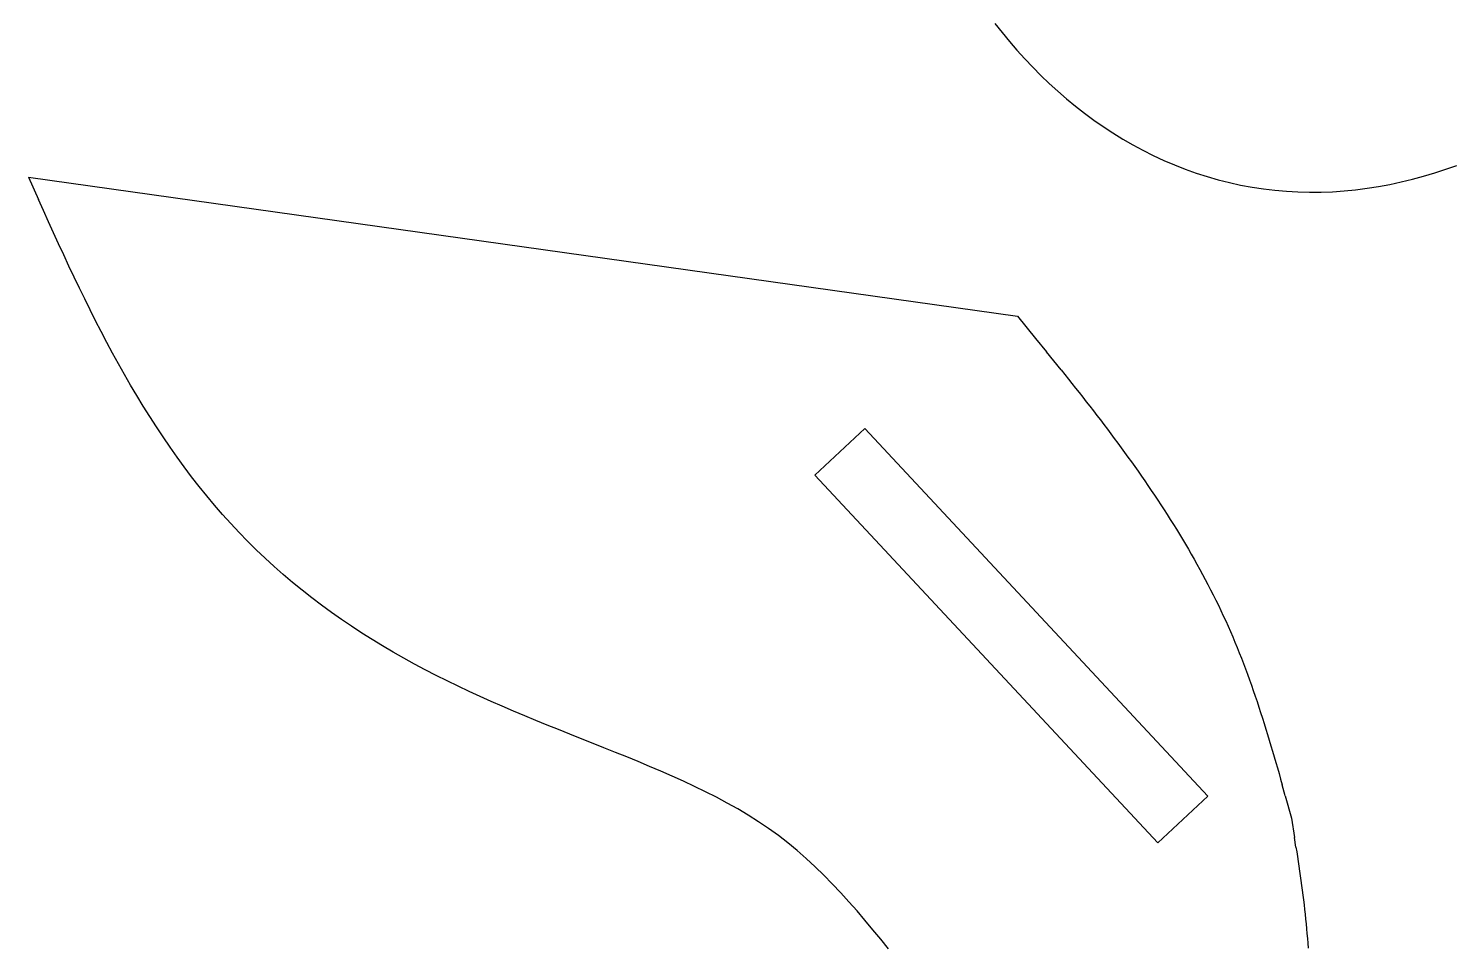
# Model space of a CAD drawing. Extents: x -3475 to 3475, y -2114 to 2114.
# Drawn here: x 424 to 1023, y -1382 to -997 of the extents above; entities that cross this region are included whole.
import ezdxf

# ---------------------------------------------------------------- set-up
doc = ezdxf.new("R2010")
doc.units = 0
doc.header["$MEASUREMENT"] = 0
doc.layers.get('0').update_dxf_attribs({"linetype": 'CONTINUOUS'})

msp = doc.modelspace()

# ---------------------------------------------------------------- linework, layer by layer
for p, q in [((829.93, -994.57), (832.94, -998.39)), ((832.94, -998.39), (836.04, -1002.13)), ((836.04, -1002.13), (839.22, -1005.81)), ((839.22, -1005.81), (842.48, -1009.42)), ((842.48, -1009.42), (845.83, -1012.94)), ((845.83, -1012.94), (849.25, -1016.39)), ((849.25, -1016.39), (852.76, -1019.75)), ((852.76, -1019.75), (856.35, -1023.02)), ((856.35, -1023.02), (860.02, -1026.2)), ((860.02, -1026.2), (863.77, -1029.29)), ((863.77, -1029.29), (867.6, -1032.28)), ((867.6, -1032.28), (871.52, -1035.16)), ((871.52, -1035.16), (875.5, -1037.94)), ((875.5, -1037.94), (879.57, -1040.6)), ((879.57, -1040.6), (883.71, -1043.16)), ((883.71, -1043.16), (887.92, -1045.59)), ((887.92, -1045.59), (892.19, -1047.9)), ((892.19, -1047.9), (896.54, -1050.08)), ((896.54, -1050.08), (900.94, -1052.14)), ((900.94, -1052.14), (905.4, -1054.05)), ((905.4, -1054.05), (909.93, -1055.83)), ((1019.59, -1055.89), (1024.22, -1054.28)), ((423.52, -1059.24), (839.39, -1117.68)), ((423.52, -1059.24), (427.71, -1068.6)), ((909.93, -1055.83), (914.51, -1057.46)), ((914.51, -1057.46), (919.13, -1058.95)), ((919.13, -1058.95), (923.81, -1060.29)), ((923.81, -1060.29), (928.53, -1061.47)), ((1000.78, -1061.2), (1005.52, -1060.06)), ((1005.52, -1060.06), (1010.24, -1058.79)), ((1010.24, -1058.79), (1014.93, -1057.4)), ((1014.93, -1057.4), (1019.59, -1055.89)), ((928.53, -1061.47), (933.28, -1062.51)), ((933.28, -1062.51), (938.06, -1063.4)), ((938.06, -1063.4), (942.87, -1064.13)), ((942.87, -1064.13), (947.69, -1064.71)), ((947.69, -1064.71), (952.53, -1065.14)), ((952.53, -1065.14), (957.38, -1065.41)), ((957.38, -1065.41), (962.23, -1065.53)), ((962.23, -1065.53), (967.08, -1065.49)), ((967.08, -1065.49), (971.93, -1065.31)), ((971.93, -1065.31), (976.77, -1064.97)), ((976.77, -1064.97), (981.6, -1064.49)), ((981.6, -1064.49), (986.42, -1063.87)), ((986.42, -1063.87), (991.22, -1063.11)), ((991.22, -1063.11), (996.01, -1062.22)), ((996.01, -1062.22), (1000.78, -1061.2)), ((429.81, -1073.27), (427.71, -1068.6)), ((431.92, -1077.95), (429.81, -1073.27)), ((434.04, -1082.61), (431.92, -1077.95)), ((436.18, -1087.28), (434.04, -1082.61)), ((438.33, -1091.93), (436.18, -1087.28)), ((440.5, -1096.57), (438.33, -1091.93)), ((442.7, -1101.2), (440.5, -1096.57)), ((444.92, -1105.83), (442.7, -1101.2)), ((447.16, -1110.43), (444.92, -1105.83)), ((449.44, -1115.03), (447.16, -1110.43)), ((451.75, -1119.6), (449.44, -1115.03)), ((454.1, -1124.16), (451.75, -1119.6)), ((839.39, -1117.68), (847.07, -1127.09)), ((456.49, -1128.71), (454.1, -1124.16)), ((458.91, -1133.23), (456.49, -1128.71)), ((847.07, -1127.09), (851.67, -1132.74)), ((461.39, -1137.73), (458.91, -1133.23)), ((463.91, -1142.21), (461.39, -1137.73)), ((854.73, -1136.52), (851.67, -1132.74)), ((857.78, -1140.31), (854.73, -1136.52)), ((466.48, -1146.66), (463.91, -1142.21)), ((857.78, -1140.31), (859.3, -1142.2)), ((859.3, -1142.2), (860.82, -1144.1)), ((860.82, -1144.1), (862.33, -1146)), ((469.1, -1151.09), (466.48, -1146.66)), ((862.33, -1146), (863.84, -1147.91)), ((863.84, -1147.91), (865.35, -1149.81)), ((865.35, -1149.81), (866.85, -1151.72)), ((471.78, -1155.49), (469.1, -1151.09)), ((474.51, -1159.86), (471.78, -1155.49)), ((866.85, -1151.72), (868.35, -1153.64)), ((868.35, -1153.64), (869.84, -1155.56)), ((869.84, -1155.56), (871.33, -1157.48)), ((477.29, -1164.19), (474.51, -1159.86)), ((871.33, -1157.48), (872.81, -1159.41)), ((872.81, -1159.41), (874.29, -1161.34)), ((874.29, -1161.34), (875.77, -1163.27)), ((480.14, -1168.48), (477.29, -1164.19)), ((483.04, -1172.73), (480.14, -1168.48)), ((754.14, -1184.56), (775.24, -1164.89)), ((775.24, -1164.89), (919.52, -1319.61)), ((875.77, -1163.27), (877.23, -1165.21)), ((877.23, -1165.21), (878.69, -1167.15)), ((878.69, -1167.15), (880.15, -1169.1)), ((486, -1176.94), (483.04, -1172.73)), ((880.15, -1169.1), (881.6, -1171.06)), ((881.6, -1171.06), (883.04, -1173.02)), ((883.04, -1173.02), (884.48, -1174.99)), ((489.03, -1181.11), (486, -1176.94)), ((884.48, -1174.99), (885.9, -1176.96)), ((885.9, -1176.96), (887.32, -1178.94)), ((887.32, -1178.94), (888.74, -1180.92)), ((492.12, -1185.22), (489.03, -1181.11)), ((495.27, -1189.28), (492.12, -1185.22)), ((898.42, -1339.28), (754.14, -1184.56)), ((888.74, -1180.92), (890.14, -1182.91)), ((890.14, -1182.91), (891.54, -1184.91)), ((891.54, -1184.91), (892.93, -1186.91)), ((498.49, -1193.29), (495.27, -1189.28)), ((892.93, -1186.91), (894.31, -1188.93)), ((894.31, -1188.93), (895.68, -1190.94)), ((895.68, -1190.94), (897.04, -1192.97)), ((501.78, -1197.23), (498.49, -1193.29)), ((505.14, -1201.12), (501.78, -1197.23)), ((897.04, -1192.97), (898.39, -1195)), ((898.39, -1195), (899.73, -1197.04)), ((899.73, -1197.04), (901.06, -1199.08)), ((508.56, -1204.94), (505.14, -1201.12)), ((901.06, -1199.08), (902.38, -1201.13)), ((902.38, -1201.13), (903.69, -1203.19)), ((903.69, -1203.19), (904.99, -1205.26)), ((512.06, -1208.7), (508.56, -1204.94)), ((515.63, -1212.38), (512.06, -1208.7)), ((904.99, -1205.26), (906.28, -1207.33)), ((906.28, -1207.33), (907.55, -1209.41)), ((907.55, -1209.41), (908.81, -1211.5)), ((519.28, -1216), (515.63, -1212.38)), ((523, -1219.53), (519.28, -1216)), ((908.81, -1211.5), (910.06, -1213.59)), ((910.06, -1213.59), (911.29, -1215.69)), ((911.29, -1215.69), (912.52, -1217.8)), ((526.8, -1223), (523, -1219.53)), ((912.52, -1217.8), (913.72, -1219.92)), ((913.72, -1219.92), (914.92, -1222.04)), ((914.92, -1222.04), (916.09, -1224.17)), ((530.66, -1226.39), (526.8, -1223)), ((534.59, -1229.71), (530.66, -1226.39)), ((916.09, -1224.17), (917.26, -1226.31)), ((917.26, -1226.31), (918.41, -1228.45)), ((918.41, -1228.45), (919.54, -1230.6)), ((538.58, -1232.96), (534.59, -1229.71)), ((542.63, -1236.13), (538.58, -1232.96)), ((919.54, -1230.6), (920.66, -1232.76)), ((920.66, -1232.76), (921.76, -1234.93)), ((546.74, -1239.24), (542.63, -1236.13)), ((550.9, -1242.27), (546.74, -1239.24)), ((921.76, -1234.93), (922.84, -1237.11)), ((922.84, -1237.11), (923.91, -1239.29)), ((923.91, -1239.29), (924.96, -1241.48)), ((555.12, -1245.23), (550.9, -1242.27)), ((559.39, -1248.13), (555.12, -1245.23)), ((924.96, -1241.48), (925.99, -1243.67)), ((925.99, -1243.67), (927.01, -1245.88)), ((927.01, -1245.88), (928, -1248.09)), ((563.7, -1250.95), (559.39, -1248.13)), ((568.06, -1253.71), (563.7, -1250.95)), ((928, -1248.09), (928.98, -1250.31)), ((928.98, -1250.31), (929.94, -1252.54)), ((572.46, -1256.4), (568.06, -1253.71)), ((576.89, -1259.02), (572.46, -1256.4)), ((929.94, -1252.54), (930.88, -1254.77)), ((930.88, -1254.77), (931.8, -1257.02)), ((931.8, -1257.02), (932.71, -1259.27)), ((581.36, -1261.57), (576.89, -1259.02)), ((585.87, -1264.06), (581.36, -1261.57)), ((590.4, -1266.48), (585.87, -1264.06)), ((932.71, -1259.27), (933.6, -1261.52)), ((933.6, -1261.52), (934.47, -1263.78)), ((934.47, -1263.78), (935.33, -1266.05)), ((594.96, -1268.83), (590.4, -1266.48)), ((599.54, -1271.12), (594.96, -1268.83)), ((935.33, -1266.05), (936.17, -1268.33)), ((936.17, -1268.33), (937, -1270.61)), ((604.15, -1273.36), (599.54, -1271.12)), ((608.78, -1275.53), (604.15, -1273.36)), ((613.43, -1277.66), (608.78, -1275.53)), ((937, -1270.61), (937.81, -1272.9)), ((937.81, -1272.9), (938.61, -1275.19)), ((938.61, -1275.19), (939.4, -1277.49)), ((618.09, -1279.74), (613.43, -1277.66)), ((622.78, -1281.79), (618.09, -1279.74)), ((627.48, -1283.8), (622.78, -1281.79)), ((939.4, -1277.49), (940.18, -1279.79)), ((940.18, -1279.79), (940.94, -1282.09)), ((940.94, -1282.09), (941.69, -1284.41)), ((632.2, -1285.77), (627.48, -1283.8)), ((636.93, -1287.73), (632.2, -1285.77)), ((641.67, -1289.66), (636.93, -1287.73)), ((941.69, -1284.41), (942.44, -1286.72)), ((942.44, -1286.72), (943.17, -1289.04)), ((646.42, -1291.59), (641.67, -1289.66)), ((651.19, -1293.5), (646.42, -1291.59)), ((665.52, -1299.22), (651.19, -1293.5)), ((943.17, -1289.04), (943.89, -1291.36)), ((943.89, -1291.36), (944.61, -1293.69)), ((944.61, -1293.69), (945.31, -1296.02)), ((670.32, -1301.15), (665.52, -1299.22)), ((945.31, -1296.02), (946.01, -1298.36)), ((946.01, -1298.36), (946.7, -1300.69)), ((675.11, -1303.09), (670.32, -1301.15)), ((679.9, -1305.05), (675.11, -1303.09)), ((684.69, -1307.04), (679.9, -1305.05)), ((946.7, -1300.69), (947.39, -1303.03)), ((947.39, -1303.03), (948.07, -1305.37)), ((948.07, -1305.37), (948.74, -1307.72)), ((689.46, -1309.06), (684.69, -1307.04)), ((694.21, -1311.14), (689.46, -1309.06)), ((698.94, -1313.26), (694.21, -1311.14)), ((948.74, -1307.72), (949.41, -1310.07)), ((949.41, -1310.07), (950.07, -1312.41)), ((703.62, -1315.45), (698.94, -1313.26)), ((708.26, -1317.7), (703.62, -1315.45)), ((712.85, -1320.04), (708.26, -1317.7)), ((950.07, -1312.41), (950.73, -1314.76)), ((952.04, -1319.47), (950.73, -1314.76)), ((717.38, -1322.46), (712.85, -1320.04)), ((721.84, -1324.97), (717.38, -1322.46)), ((919.52, -1319.61), (898.42, -1339.28)), ((952.04, -1319.47), (954.64, -1328.88)), ((726.22, -1327.58), (721.84, -1324.97)), ((730.53, -1330.31), (726.22, -1327.58)), ((734.74, -1333.15), (730.53, -1330.31)), ((954.64, -1328.88), (955.92, -1336.95)), ((738.86, -1336.12), (734.74, -1333.15)), ((742.87, -1339.21), (738.86, -1336.12)), ((746.78, -1342.44), (742.87, -1339.21)), ((956.55, -1340.99), (955.92, -1336.95)), ((956.55, -1340.99), (956.87, -1343.01)), ((750.6, -1345.79), (746.78, -1342.44)), ((754.33, -1349.25), (750.6, -1345.79)), ((956.87, -1343.01), (957.17, -1345.02)), ((957.17, -1345.02), (957.48, -1347.04)), ((957.48, -1347.04), (957.78, -1349.06)), ((757.98, -1352.81), (754.33, -1349.25)), ((761.56, -1356.46), (757.98, -1352.81)), ((957.78, -1349.06), (958.07, -1351.08)), ((958.07, -1351.08), (958.36, -1353.1)), ((958.36, -1353.1), (958.64, -1355.12)), ((765.08, -1360.19), (761.56, -1356.46)), ((768.53, -1364), (765.08, -1360.19)), ((958.64, -1355.12), (958.92, -1357.14)), ((958.92, -1357.14), (959.18, -1359.17)), ((959.18, -1359.17), (959.44, -1361.19)), ((771.94, -1367.87), (768.53, -1364)), ((959.44, -1361.19), (959.69, -1363.21)), ((959.69, -1363.21), (959.94, -1365.23)), ((959.94, -1365.23), (960.17, -1367.26)), ((775.3, -1371.79), (771.94, -1367.87)), ((778.62, -1375.77), (775.3, -1371.79)), ((960.17, -1367.26), (960.39, -1369.28)), ((960.39, -1369.28), (960.61, -1371.31)), ((960.61, -1371.31), (960.81, -1373.34)), ((781.92, -1379.78), (778.62, -1375.77)), ((960.81, -1373.34), (961, -1375.36)), ((961, -1375.36), (961.18, -1377.39)), ((961.18, -1377.39), (961.34, -1379.42)), ((785.19, -1383.81), (781.92, -1379.78)), ((961.34, -1379.42), (961.5, -1381.45)), ((961.5, -1381.45), (961.63, -1383.48))]:
    msp.add_line(p, q)

doc.saveas('drawing.dxf')
